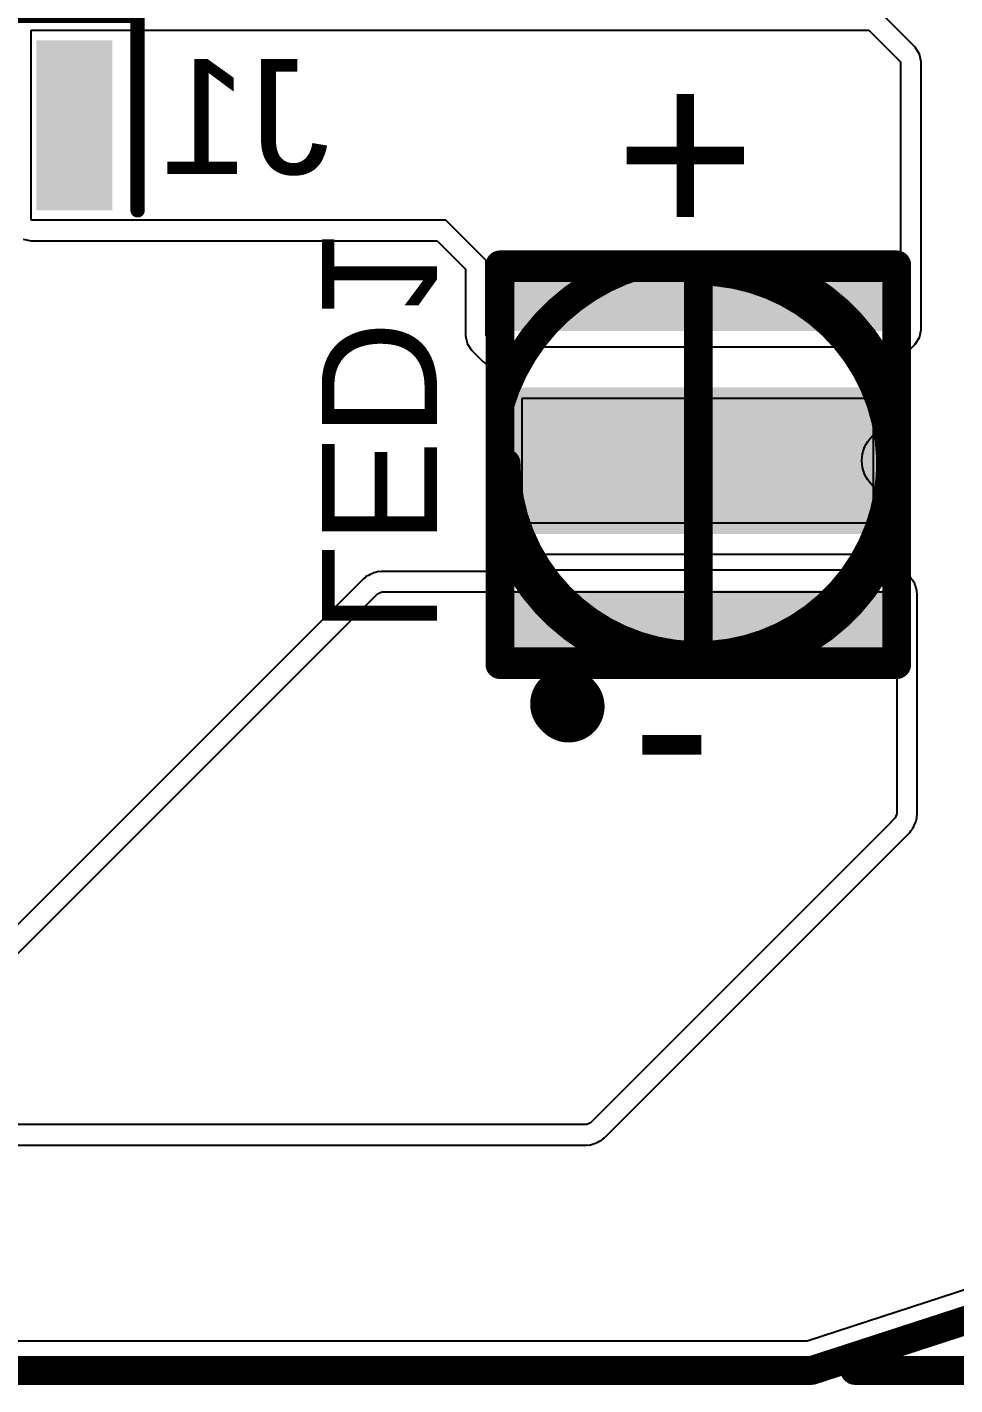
# Model space of a CAD drawing. Header units: inches. Extents: x -0.01 to 1.79, y -0.11 to 0.77.
# Drawn here: x 0.9086 to 1.2308, y -0.1073 to 0.3641 of the extents above; entities that cross this region are included whole.
import ezdxf

# ---------------------------------------------------------------- set-up
doc = ezdxf.new("R2010")
doc.units = ezdxf.units.IN
doc.header["$MEASUREMENT"] = 0
for name, color, linetype in [('Board Shape', 216, 'Continuous'), ('Bottom Overlay', 54, 'Continuous'), ('Bottom Paste', 16, 'Continuous'), ('Copper Layer', 5, 'Continuous'), ('Dimensions', 6, 'Continuous'), ('Fabrication info', 56, 'Continuous'), ('Top Paste', 8, 'Continuous')]:
    doc.layers.add(name, color=color, linetype=linetype)
doc.styles.add('Arial', font='', dxfattribs={"height": 0.2})
doc.styles.get('Arial').set_extended_font_data('Arial')

# ---------------------------------------------------------------- blocks, each defined once
blk = doc.blocks.new('FPC_M________B_1')
at = {"layer": 'Bottom Paste'}
for points in [[(-0.07224, 0.02453), (-0.04587, 0.02453), (-0.04587, -0.03453), (-0.07224, -0.03453)], [(-0.03287, 0.02453), (-0.0065, 0.02453), (-0.0065, -0.03453), (-0.03287, -0.03453)], [(0.0065, 0.02453), (0.03287, 0.02453), (0.03287, -0.03453), (0.0065, -0.03453)], [(0.04587, 0.02453), (0.07224, 0.02453), (0.07224, -0.03453), (0.04587, -0.03453)]]:
    blk.add_hatch(color=16, dxfattribs=at).paths.add_polyline_path(points)
at = {"layer": 'Copper Layer'}
for points in [[(-0.07224, 0.02453), (-0.04587, 0.02453), (-0.04587, -0.03453), (-0.07224, -0.03453)], [(-0.03287, 0.02453), (-0.0065, 0.02453), (-0.0065, -0.03453), (-0.03287, -0.03453)], [(0.0065, 0.02453), (0.03287, 0.02453), (0.03287, -0.03453), (0.0065, -0.03453)], [(0.04587, 0.02453), (0.07224, 0.02453), (0.07224, -0.03453), (0.04587, -0.03453)]]:
    blk.add_hatch(color=5, dxfattribs=at).paths.add_polyline_path(points)
at = {"layer": 'Bottom Overlay'}
for points in [[(-0.081, 0.033, 0.005, 0.005, 0), (0.081, 0.033, 0.005, 0.005, 0)], [(-0.081, -0.03453, 0.005, 0.005, 0), (-0.081, 0.033, 0.005, 0.005, 0)], [(0.081, -0.03453, 0.005, 0.005, 0), (0.081, 0.033, 0.005, 0.005, 0)]]:
    blk.add_lwpolyline(points, format="xyseb", dxfattribs=at)
for points in [[(-0.08225, 0.033, 0.0025, 0.0025, 1), (-0.07975, 0.033, 0.0025, 0.0025, 1)], [(-0.08225, 0.033, 0.0025, 0.0025, 1), (-0.07975, 0.033, 0.0025, 0.0025, 1)], [(0.07975, 0.033, 0.0025, 0.0025, 1), (0.08225, 0.033, 0.0025, 0.0025, 1)], [(0.07975, 0.033, 0.0025, 0.0025, 1), (0.08225, 0.033, 0.0025, 0.0025, 1)], [(-0.08225, -0.03453, 0.0025, 0.0025, 1), (-0.07975, -0.03453, 0.0025, 0.0025, 1)], [(0.07975, -0.03453, 0.0025, 0.0025, 1), (0.08225, -0.03453, 0.0025, 0.0025, 1)]]:
    blk.add_lwpolyline(points, format="xyseb", close=True, dxfattribs=at)
blk = doc.blocks.new('LED_SPHWH2L3D30CD4QTP3_B_3')
at = {"layer": 'Bottom Paste'}
for points in [[(-0.065, 0.065), (-0.045, 0.065), (-0.045, -0.065), (-0.065, -0.065)], [(-0.0255, 0.065), (0.0255, 0.065), (0.0255, -0.065), (-0.0255, -0.065)], [(0.045, 0.065), (0.065, 0.065), (0.065, -0.065), (0.045, -0.065)]]:
    blk.add_hatch(color=16, dxfattribs=at).paths.add_polyline_path(points)
at = {"layer": 'Copper Layer'}
for points in [[(-0.065, 0.065), (-0.045, 0.065), (-0.045, -0.065), (-0.065, -0.065)], [(-0.0255, 0.065), (0.0255, 0.065), (0.0255, -0.065), (-0.0255, -0.065)], [(0.045, 0.065), (0.065, 0.065), (0.065, -0.065), (0.045, -0.065)]]:
    blk.add_hatch(color=5, dxfattribs=at).paths.add_polyline_path(points)
at = {"layer": 'Fabrication info'}
for points, format in [([(-0.069, -0.069, 0.001, 0.001, 0), (-0.069, 0.069, 0.001, 0.001, 0)], "xyseb"), ([(0.069, 0.069, 0.001, 0.001, 0), (-0.069, 0.069, 0.001, 0.001, 0)], "xyseb"), ([(0.012, 0.069, -1), (-0.012, 0.069)], "xyb"), ([(0.069, -0.069, 0.001, 0.001, 0), (0.069, 0.069, 0.001, 0.001, 0)], "xyseb"), ([(0.069, -0.069, 0.001, 0.001, 0), (-0.069, -0.069, 0.001, 0.001, 0)], "xyseb")]:
    blk.add_lwpolyline(points, format=format, dxfattribs=at)
for points, format in [([(-0.06925, 0.069, 0.0005, 0.0005, 1), (-0.06875, 0.069, 0.0005, 0.0005, 1)], "xyseb"), ([(-0.06925, 0.069, 0.0005, 0.0005, 1), (-0.06875, 0.069, 0.0005, 0.0005, 1)], "xyseb"), ([(-0.012, 0.069, 1), (-0.012, 0.069, 1)], "xyb"), ([(0.012, 0.069, 1), (0.012, 0.069, 1)], "xyb"), ([(0.06875, 0.069, 0.0005, 0.0005, 1), (0.06925, 0.069, 0.0005, 0.0005, 1)], "xyseb"), ([(0.06875, 0.069, 0.0005, 0.0005, 1), (0.06925, 0.069, 0.0005, 0.0005, 1)], "xyseb"), ([(-0.042, 0, 1), (-0.048, 0, 1)], "xyb"), ([(-0.048, 0, 1), (-0.048, 0, 1)], "xyb"), ([(-0.042, 0, 1), (-0.042, 0, 1)], "xyb"), ([(-0.06925, -0.069, 0.0005, 0.0005, 1), (-0.06875, -0.069, 0.0005, 0.0005, 1)], "xyseb"), ([(-0.06925, -0.069, 0.0005, 0.0005, 1), (-0.06875, -0.069, 0.0005, 0.0005, 1)], "xyseb"), ([(0.06875, -0.069, 0.0005, 0.0005, 1), (0.06925, -0.069, 0.0005, 0.0005, 1)], "xyseb"), ([(0.06875, -0.069, 0.0005, 0.0005, 1), (0.06925, -0.069, 0.0005, 0.0005, 1)], "xyseb")]:
    blk.add_lwpolyline(points, format=format, close=True, dxfattribs=at)
at = {"layer": 'Top Paste'}
for p, q in [((0.021563, 0.061063), (-0.021563, 0.061063)), ((-0.021563, 0.061063), (-0.021563, 0.003937)), ((0.021563, 0.003937), (0.021563, 0.061063)), ((-0.021563, 0.003937), (0.021563, 0.003937)), ((0.021563, -0.003937), (-0.021563, -0.003937)), ((-0.021563, -0.003937), (-0.021563, -0.061063)), ((0.021563, -0.061063), (0.021563, -0.003937)), ((-0.021563, -0.061063), (0.021563, -0.061063))]:
    blk.add_line(p, q, dxfattribs=at)

msp = doc.modelspace()

# ---------------------------------------------------------------- linework, layer by layer
at = {"layer": 'Board Shape'}
for points in [[(1.1811, -0.10234, 0.01, 0.01, 0), (1.49606, 0, 0.01, 0.01, 0)], [(0.31496, -0.10234, 0.01, 0.01, 0), (1.1811, -0.10234, 0.01, 0.01, 0)]]:
    msp.add_lwpolyline(points, format="xyseb", dxfattribs=at)
msp.add_lwpolyline([(1.1786, -0.10234, 0.005, 0.005, 1), (1.1836, -0.10234, 0.005, 0.005, 1)], format="xyseb", close=True, dxfattribs=at)
msp.add_lwpolyline([(1.1786, -0.10234, 0.005, 0.005, 1), (1.1836, -0.10234, 0.005, 0.005, 1)], format="xyseb", close=True, dxfattribs=at)
at = {"layer": 'Bottom Overlay'}
for points in [[(1.07283, 0.14273, 0.01, 0.01, 0), (1.07283, 0.28052, 0.01, 0.01, 0)], [(1.07283, 0.28052, 0.01, 0.01, 0), (1.21063, 0.28052, 0.01, 0.01, 0)], [(1.21063, 0.14273, 0.01, 0.01, 0), (1.21063, 0.28052, 0.01, 0.01, 0)], [(1.07283, 0.14273, 0.01, 0.01, 0), (1.21063, 0.14273, 0.01, 0.01, 0)]]:
    msp.add_lwpolyline(points, format="xyseb", dxfattribs=at)
for points in [[(1.07033, 0.28052, 0.005, 0.005, 1), (1.07533, 0.28052, 0.005, 0.005, 1)], [(1.07033, 0.28052, 0.005, 0.005, 1), (1.07533, 0.28052, 0.005, 0.005, 1)], [(1.20813, 0.28052, 0.005, 0.005, 1), (1.21313, 0.28052, 0.005, 0.005, 1)], [(1.20813, 0.28052, 0.005, 0.005, 1), (1.21313, 0.28052, 0.005, 0.005, 1)], [(1.07033, 0.14273, 0.005, 0.005, 1), (1.07533, 0.14273, 0.005, 0.005, 1)], [(1.07033, 0.14273, 0.005, 0.005, 1), (1.07533, 0.14273, 0.005, 0.005, 1)], [(1.20813, 0.14273, 0.005, 0.005, 1), (1.21313, 0.14273, 0.005, 0.005, 1)], [(1.20813, 0.14273, 0.005, 0.005, 1), (1.21313, 0.14273, 0.005, 0.005, 1)]]:
    msp.add_lwpolyline(points, format="xyseb", close=True, dxfattribs=at)
at = {"layer": 'Copper Layer'}
for p, q in [((1.21705, 0.35705), (1.20605, 0.36805)), ((0.91, 0.297), (0.91, 0.363)), ((0.91, 0.363), (1.201, 0.363)), ((1.201, 0.363), (1.212, 0.352)), ((1.21859, 0.35473), (1.21705, 0.35705)), ((1.21914, 0.352), (1.21859, 0.35473)), ((1.212, 0.352), (1.212, 0.259)), ((1.21914, 0.259), (1.21914, 0.352)), ((1.054, 0.297), (0.91, 0.297)), ((1.068, 0.283), (1.054, 0.297)), ((0.90727, 0.29041), (0.91, 0.28986)), ((0.91, 0.28986), (1.05104, 0.28986)), ((1.05104, 0.28986), (1.06086, 0.28004)), ((1.068, 0.257), (1.068, 0.283)), ((1.06086, 0.28004), (1.06086, 0.257)), ((1.06086, 0.257), (1.06141, 0.25427)), ((1.072, 0.253), (1.068, 0.257)), ((1.212, 0.259), (1.206, 0.253)), ((1.21705, 0.25395), (1.21859, 0.25627)), ((1.21859, 0.25627), (1.21914, 0.259)), ((1.06141, 0.25427), (1.06295, 0.25195)), ((1.06295, 0.25195), (1.06695, 0.24795)), ((1.206, 0.253), (1.072, 0.253)), ((1.21355, 0.24604), (1.21396, 0.25087)), ((1.21396, 0.25087), (1.21705, 0.25395)), ((1.06695, 0.24795), (1.06955, 0.24604)), ((1.06955, 0.24604), (1.06955, 0.18104)), ((1.21355, 0.18104), (1.21355, 0.24604)), ((1.21355, 0.24604), (1.21355, 0.24604)), ((1.21355, 0.24604), (1.21355, 0.24604)), ((1.06955, 0.18104), (1.21355, 0.18104)), ((1.02889, 0.17453), (1.02777, 0.17406)), ((1.02893, 0.17455), (1.02889, 0.17453)), ((1.02889, 0.17453), (1.02889, 0.17453)), ((1.02962, 0.17469), (1.02893, 0.17455)), ((1.03026, 0.17496), (1.02962, 0.17469)), ((1.03046, 0.17496), (1.03026, 0.17496)), ((1.03065, 0.17502), (1.03046, 0.17496)), ((1.03116, 0.17499), (1.03065, 0.17502)), ((1.03065, 0.17502), (1.03065, 0.17502)), ((1.03166, 0.17509), (1.03116, 0.17499)), ((1.06955, 0.17509), (1.03166, 0.17509)), ((1.21355, 0.17554), (1.06955, 0.17554)), ((1.06955, 0.17554), (1.06955, 0.17509)), ((1.21355, 0.17426), (1.21355, 0.17554)), ((1.02541, 0.17251), (0.90054, 0.04763)), ((1.026, 0.1729), (1.02541, 0.17251)), ((1.0265, 0.17339), (1.026, 0.1729)), ((1.02714, 0.17366), (1.0265, 0.17339)), ((1.02773, 0.17405), (1.02714, 0.17366)), ((1.02777, 0.17406), (1.02773, 0.17405)), ((1.2137, 0.17416), (1.21355, 0.17426)), ((1.21435, 0.17389), (1.2137, 0.17416)), ((1.21478, 0.17346), (1.21435, 0.17389)), ((1.2153, 0.17313), (1.21478, 0.17346)), ((1.21535, 0.17305), (1.2153, 0.17313)), ((1.21543, 0.173), (1.21535, 0.17305)), ((1.21582, 0.17242), (1.21543, 0.173)), ((1.21632, 0.17192), (1.21582, 0.17242)), ((1.21655, 0.17135), (1.21632, 0.17192)), ((1.21691, 0.17085), (1.21655, 0.17135)), ((1.21693, 0.17076), (1.21691, 0.17085)), ((1.21698, 0.17069), (1.21693, 0.17076)), ((1.21703, 0.17042), (1.21698, 0.17069)), ((1.21703, 0.17041), (1.21703, 0.17042)), ((1.21718, 0.17004), (1.21703, 0.17041)), ((1.21722, 0.16998), (1.21718, 0.17004)), ((1.21732, 0.1695), (1.21722, 0.16998)), ((0.90509, 0.04209), (1.03046, 0.16746)), ((1.03046, 0.16746), (1.0305, 0.16747)), ((1.0305, 0.16747), (1.03163, 0.16793)), ((1.03163, 0.16793), (1.03166, 0.16796)), ((1.03166, 0.16796), (1.03166, 0.16796)), ((1.03166, 0.16796), (1.21038, 0.16796)), ((1.21038, 0.16796), (1.21038, 0.16796)), ((1.21038, 0.16796), (1.21044, 0.16768)), ((1.21044, 0.16768), (1.21059, 0.16731)), ((1.21059, 0.16731), (1.21063, 0.16725)), ((1.21063, 0.16725), (1.21063, 0.16725)), ((1.21063, 0.16725), (1.21063, 0.16655)), ((1.21063, 0.16655), (1.21063, 0.0907)), ((1.21738, 0.16935), (1.21732, 0.1695)), ((1.21742, 0.16915), (1.21738, 0.16935)), ((1.21763, 0.16865), (1.21742, 0.16915)), ((1.21763, 0.16794), (1.21763, 0.16865)), ((1.21777, 0.16725), (1.21763, 0.16794)), ((1.21777, 0.0907), (1.21777, 0.16725)), ((1.21061, 0.09067), (1.21014, 0.08954)), ((1.21063, 0.0907), (1.21061, 0.09067)), ((1.21763, 0.09001), (1.21777, 0.0907)), ((1.21763, 0.08931), (1.21763, 0.09001)), ((1.20774, 0.08711), (1.10413, -0.0165)), ((1.20964, 0.08901), (1.20774, 0.08711)), ((1.21013, 0.0895), (1.20964, 0.08901)), ((1.20964, 0.08901), (1.20964, 0.08901)), ((1.20964, 0.08901), (1.20964, 0.08901)), ((1.21014, 0.08954), (1.21013, 0.0895)), ((1.21013, 0.0895), (1.21013, 0.0895)), ((1.21518, 0.08446), (1.21557, 0.08504)), ((1.21557, 0.08504), (1.21607, 0.08554)), ((1.21607, 0.08554), (1.21634, 0.08619)), ((1.21634, 0.08619), (1.21673, 0.08677)), ((1.21673, 0.08681), (1.2172, 0.08794)), ((1.21673, 0.08677), (1.21673, 0.08681)), ((1.2172, 0.08794), (1.21722, 0.08797)), ((1.21722, 0.08797), (1.21736, 0.08866)), ((1.21736, 0.08866), (1.21763, 0.08931)), ((1.10917, -0.02155), (1.21278, 0.08206)), ((1.21278, 0.08206), (1.21518, 0.08446)), ((1.48587, 0.00741), (1.17949, -0.09214)), ((1.10293, -0.017), (0.39041, -0.017)), ((1.10296, -0.01698), (1.10293, -0.017)), ((1.10293, -0.017), (1.10293, -0.017)), ((1.10409, -0.01651), (1.10296, -0.01698)), ((1.10413, -0.0165), (1.10409, -0.01651)), ((1.10569, -0.02357), (1.10682, -0.02311)), ((1.10682, -0.02311), (1.10682, -0.0231)), ((1.10682, -0.0231), (1.10686, -0.0231)), ((1.10686, -0.0231), (1.10744, -0.02271)), ((1.10744, -0.02271), (1.10809, -0.02244)), ((1.10809, -0.02244), (1.10859, -0.02194)), ((1.10859, -0.02194), (1.10917, -0.02155)), ((0.3897, -0.02414), (1.10293, -0.02414)), ((1.10293, -0.02414), (1.10343, -0.02404)), ((1.10343, -0.02404), (1.10394, -0.02407)), ((1.10394, -0.02407), (1.10412, -0.024)), ((1.10394, -0.02407), (1.10394, -0.02407)), ((1.10412, -0.024), (1.10432, -0.024)), ((1.10432, -0.024), (1.10497, -0.02373)), ((1.10497, -0.02373), (1.10566, -0.02359)), ((1.10566, -0.02359), (1.10569, -0.02357)), ((1.10569, -0.02357), (1.10569, -0.02357)), ((1.17949, -0.09214), (0.31658, -0.09214))]:
    msp.add_line(p, q, dxfattribs=at)
msp.add_lwpolyline([(1.09583, 0.12904, 0.025, 0.025, 0), (1.09668, 0.12819, 0.025, 0.025, 0)], format="xyseb", dxfattribs=at)
for points in [[(1.08958, 0.12904, 0.0125, 0.0125, 1), (1.10208, 0.12904, 0.0125, 0.0125, 1)], [(1.09043, 0.12819, 0.0125, 0.0125, 1), (1.10293, 0.12819, 0.0125, 0.0125, 1)]]:
    msp.add_lwpolyline(points, format="xyseb", close=True, dxfattribs=at)
at = {"layer": 'Dimensions'}
for points in [[(1.07283, 0.28152, 0.01, 0.01, 0), (1.12129, 0.28152, 0.01, 0.01, 0)], [(1.07283, 0.28152, 0.01, 0.01, 0), (1.12129, 0.28152, 0.01, 0.01, 0)], [(1.07283, 0.23306, 0.01, 0.01, 0), (1.07283, 0.28152, 0.01, 0.01, 0)], [(1.07283, 0.23306, 0.01, 0.01, 0), (1.07283, 0.28152, 0.01, 0.01, 0)], [(1.07283, 0.23306, 0.01, 0.01, -0.253755), (1.12129, 0.28152, 0.01, 0.01, 0)], [(1.07283, 0.23306, 0.01, 0.01, -0.253755), (1.12129, 0.28152, 0.01, 0.01, 0)], [(1.14173, 0.27938, 0.01, 0.01, -2.414214), (1.07497, 0.21262, 0.01, 0.01, 0)], [(1.14173, 0.27938, 0.01, 0.01, -2.414214), (1.07497, 0.21262, 0.01, 0.01, 0)], [(1.12129, 0.28152, 0.01, 0.01, 0), (1.16217, 0.28152, 0.01, 0.01, 0)], [(1.12129, 0.28152, 0.01, 0.01, 0), (1.16217, 0.28152, 0.01, 0.01, 0)], [(1.14173, 0.14586, 0.01, 0.01, 0), (1.14173, 0.27938, 0.01, 0.01, 0)], [(1.14173, 0.14586, 0.01, 0.01, 0), (1.14173, 0.27938, 0.01, 0.01, 0)], [(1.16217, 0.28152, 0.01, 0.01, 0), (1.21063, 0.28152, 0.01, 0.01, 0)], [(1.16217, 0.28152, 0.01, 0.01, 0), (1.21063, 0.28152, 0.01, 0.01, 0)], [(1.16217, 0.28152, 0.01, 0.01, -0.253755), (1.21063, 0.23306, 0.01, 0.01, 0)], [(1.16217, 0.28152, 0.01, 0.01, -0.253755), (1.21063, 0.23306, 0.01, 0.01, 0)], [(1.21063, 0.21262, 0.01, 0.01, 0), (1.21063, 0.28152, 0.01, 0.01, 0)], [(1.21063, 0.21262, 0.01, 0.01, 0), (1.21063, 0.28152, 0.01, 0.01, 0)], [(1.07283, 0.21262, 0.01, 0.01, 0), (1.07283, 0.23306, 0.01, 0.01, 0)], [(1.07283, 0.21262, 0.01, 0.01, 0), (1.07283, 0.23306, 0.01, 0.01, 0)], [(1.07283, 0.14373, 0.01, 0.01, 0), (1.07283, 0.21262, 0.01, 0.01, 0)], [(1.07283, 0.14373, 0.01, 0.01, 0), (1.07283, 0.21262, 0.01, 0.01, 0)], [(1.07283, 0.21262, 0.01, 0.01, 0), (1.07497, 0.21262, 0.01, 0.01, 0)], [(1.07283, 0.21262, 0.01, 0.01, 0), (1.07497, 0.21262, 0.01, 0.01, 0)], [(1.20849, 0.21262, 0.01, 0.01, 0), (1.21063, 0.21262, 0.01, 0.01, 0)], [(1.20849, 0.21262, 0.01, 0.01, 0), (1.21063, 0.21262, 0.01, 0.01, 0)], [(1.21063, 0.19219, 0.01, 0.01, 0), (1.21063, 0.21262, 0.01, 0.01, 0)], [(1.21063, 0.19219, 0.01, 0.01, 0), (1.21063, 0.21262, 0.01, 0.01, 0)], [(1.12129, 0.14373, 0.01, 0.01, -0.253755), (1.07283, 0.19219, 0.01, 0.01, 0)], [(1.12129, 0.14373, 0.01, 0.01, -0.253755), (1.07283, 0.19219, 0.01, 0.01, 0)], [(1.21063, 0.19219, 0.01, 0.01, -0.253755), (1.16217, 0.14373, 0.01, 0.01, 0)], [(1.21063, 0.19219, 0.01, 0.01, -0.253755), (1.16217, 0.14373, 0.01, 0.01, 0)], [(1.21063, 0.14373, 0.01, 0.01, 0), (1.21063, 0.19219, 0.01, 0.01, 0)], [(1.21063, 0.14373, 0.01, 0.01, 0), (1.21063, 0.19219, 0.01, 0.01, 0)], [(1.07283, 0.14373, 0.01, 0.01, 0), (1.12129, 0.14373, 0.01, 0.01, 0)], [(1.07283, 0.14373, 0.01, 0.01, 0), (1.12129, 0.14373, 0.01, 0.01, 0)], [(1.12129, 0.14373, 0.01, 0.01, 0), (1.16217, 0.14373, 0.01, 0.01, 0)], [(1.12129, 0.14373, 0.01, 0.01, 0), (1.16217, 0.14373, 0.01, 0.01, 0)], [(1.16217, 0.14373, 0.01, 0.01, 0), (1.21063, 0.14373, 0.01, 0.01, 0)], [(1.16217, 0.14373, 0.01, 0.01, 0), (1.21063, 0.14373, 0.01, 0.01, 0)], [(1.1811, -0.10234, 0.01, 0.01, 0), (1.49606, 0, 0.01, 0.01, 0)], [(0.31496, -0.10234, 0.01, 0.01, 0), (1.1811, -0.10234, 0.01, 0.01, 0)], [(1.1961, -0.10234, 0.01, 0.01, 0), (1.76, -0.10234, 0.01, 0.01, 0)]]:
    msp.add_lwpolyline(points, format="xyseb", dxfattribs=at)
for points in [[(1.07033, 0.28152, 0.005, 0.005, 1), (1.07533, 0.28152, 0.005, 0.005, 1)], [(1.07033, 0.28152, 0.005, 0.005, 1), (1.07533, 0.28152, 0.005, 0.005, 1)], [(1.07033, 0.28152, 0.005, 0.005, 1), (1.07533, 0.28152, 0.005, 0.005, 1)], [(1.07033, 0.28152, 0.005, 0.005, 1), (1.07533, 0.28152, 0.005, 0.005, 1)], [(1.11879, 0.28152, 0.005, 0.005, 1), (1.12379, 0.28152, 0.005, 0.005, 1)], [(1.11879, 0.28152, 0.005, 0.005, 1), (1.12379, 0.28152, 0.005, 0.005, 1)], [(1.11879, 0.28152, 0.005, 0.005, 1), (1.12379, 0.28152, 0.005, 0.005, 1)], [(1.11879, 0.28152, 0.005, 0.005, 1), (1.12379, 0.28152, 0.005, 0.005, 1)], [(1.11879, 0.28152, 0.005, 0.005, 1), (1.12379, 0.28152, 0.005, 0.005, 1)], [(1.11879, 0.28152, 0.005, 0.005, 1), (1.12379, 0.28152, 0.005, 0.005, 1)], [(1.13923, 0.27938, 0.005, 0.005, 1), (1.14423, 0.27938, 0.005, 0.005, 1)], [(1.13923, 0.27938, 0.005, 0.005, 1), (1.14423, 0.27938, 0.005, 0.005, 1)], [(1.13923, 0.27938, 0.005, 0.005, 1), (1.14423, 0.27938, 0.005, 0.005, 1)], [(1.13923, 0.27938, 0.005, 0.005, 1), (1.14423, 0.27938, 0.005, 0.005, 1)], [(1.15967, 0.28152, 0.005, 0.005, 1), (1.16467, 0.28152, 0.005, 0.005, 1)], [(1.15967, 0.28152, 0.005, 0.005, 1), (1.16467, 0.28152, 0.005, 0.005, 1)], [(1.15967, 0.28152, 0.005, 0.005, 1), (1.16467, 0.28152, 0.005, 0.005, 1)], [(1.15967, 0.28152, 0.005, 0.005, 1), (1.16467, 0.28152, 0.005, 0.005, 1)], [(1.15967, 0.28152, 0.005, 0.005, 1), (1.16467, 0.28152, 0.005, 0.005, 1)], [(1.15967, 0.28152, 0.005, 0.005, 1), (1.16467, 0.28152, 0.005, 0.005, 1)], [(1.20813, 0.28152, 0.005, 0.005, 1), (1.21313, 0.28152, 0.005, 0.005, 1)], [(1.20813, 0.28152, 0.005, 0.005, 1), (1.21313, 0.28152, 0.005, 0.005, 1)], [(1.20813, 0.28152, 0.005, 0.005, 1), (1.21313, 0.28152, 0.005, 0.005, 1)], [(1.20813, 0.28152, 0.005, 0.005, 1), (1.21313, 0.28152, 0.005, 0.005, 1)], [(1.07033, 0.23306, 0.005, 0.005, 1), (1.07533, 0.23306, 0.005, 0.005, 1)], [(1.07033, 0.23306, 0.005, 0.005, 1), (1.07533, 0.23306, 0.005, 0.005, 1)], [(1.07033, 0.23306, 0.005, 0.005, 1), (1.07533, 0.23306, 0.005, 0.005, 1)], [(1.07033, 0.23306, 0.005, 0.005, 1), (1.07533, 0.23306, 0.005, 0.005, 1)], [(1.07033, 0.23306, 0.005, 0.005, 1), (1.07533, 0.23306, 0.005, 0.005, 1)], [(1.07033, 0.23306, 0.005, 0.005, 1), (1.07533, 0.23306, 0.005, 0.005, 1)], [(1.20813, 0.23306, 0.005, 0.005, 1), (1.21313, 0.23306, 0.005, 0.005, 1)], [(1.20813, 0.23306, 0.005, 0.005, 1), (1.21313, 0.23306, 0.005, 0.005, 1)], [(1.07033, 0.21262, 0.005, 0.005, 1), (1.07533, 0.21262, 0.005, 0.005, 1)], [(1.07033, 0.21262, 0.005, 0.005, 1), (1.07533, 0.21262, 0.005, 0.005, 1)], [(1.07033, 0.21262, 0.005, 0.005, 1), (1.07533, 0.21262, 0.005, 0.005, 1)], [(1.07033, 0.21262, 0.005, 0.005, 1), (1.07533, 0.21262, 0.005, 0.005, 1)], [(1.07033, 0.21262, 0.005, 0.005, 1), (1.07533, 0.21262, 0.005, 0.005, 1)], [(1.07033, 0.21262, 0.005, 0.005, 1), (1.07533, 0.21262, 0.005, 0.005, 1)], [(1.07247, 0.21262, 0.005, 0.005, 1), (1.07747, 0.21262, 0.005, 0.005, 1)], [(1.07247, 0.21262, 0.005, 0.005, 1), (1.07747, 0.21262, 0.005, 0.005, 1)], [(1.07247, 0.21262, 0.005, 0.005, 1), (1.07747, 0.21262, 0.005, 0.005, 1)], [(1.07247, 0.21262, 0.005, 0.005, 1), (1.07747, 0.21262, 0.005, 0.005, 1)], [(1.20599, 0.21262, 0.005, 0.005, 1), (1.21099, 0.21262, 0.005, 0.005, 1)], [(1.20599, 0.21262, 0.005, 0.005, 1), (1.21099, 0.21262, 0.005, 0.005, 1)], [(1.20813, 0.21262, 0.005, 0.005, 1), (1.21313, 0.21262, 0.005, 0.005, 1)], [(1.20813, 0.21262, 0.005, 0.005, 1), (1.21313, 0.21262, 0.005, 0.005, 1)], [(1.20813, 0.21262, 0.005, 0.005, 1), (1.21313, 0.21262, 0.005, 0.005, 1)], [(1.20813, 0.21262, 0.005, 0.005, 1), (1.21313, 0.21262, 0.005, 0.005, 1)], [(1.20813, 0.21262, 0.005, 0.005, 1), (1.21313, 0.21262, 0.005, 0.005, 1)], [(1.20813, 0.21262, 0.005, 0.005, 1), (1.21313, 0.21262, 0.005, 0.005, 1)], [(1.07033, 0.19219, 0.005, 0.005, 1), (1.07533, 0.19219, 0.005, 0.005, 1)], [(1.07033, 0.19219, 0.005, 0.005, 1), (1.07533, 0.19219, 0.005, 0.005, 1)], [(1.20813, 0.19219, 0.005, 0.005, 1), (1.21313, 0.19219, 0.005, 0.005, 1)], [(1.20813, 0.19219, 0.005, 0.005, 1), (1.21313, 0.19219, 0.005, 0.005, 1)], [(1.20813, 0.19219, 0.005, 0.005, 1), (1.21313, 0.19219, 0.005, 0.005, 1)], [(1.20813, 0.19219, 0.005, 0.005, 1), (1.21313, 0.19219, 0.005, 0.005, 1)], [(1.20813, 0.19219, 0.005, 0.005, 1), (1.21313, 0.19219, 0.005, 0.005, 1)], [(1.20813, 0.19219, 0.005, 0.005, 1), (1.21313, 0.19219, 0.005, 0.005, 1)], [(1.13923, 0.14586, 0.005, 0.005, 1), (1.14423, 0.14586, 0.005, 0.005, 1)], [(1.13923, 0.14586, 0.005, 0.005, 1), (1.14423, 0.14586, 0.005, 0.005, 1)], [(1.07033, 0.14373, 0.005, 0.005, 1), (1.07533, 0.14373, 0.005, 0.005, 1)], [(1.07033, 0.14373, 0.005, 0.005, 1), (1.07533, 0.14373, 0.005, 0.005, 1)], [(1.07033, 0.14373, 0.005, 0.005, 1), (1.07533, 0.14373, 0.005, 0.005, 1)], [(1.07033, 0.14373, 0.005, 0.005, 1), (1.07533, 0.14373, 0.005, 0.005, 1)], [(1.11879, 0.14373, 0.005, 0.005, 1), (1.12379, 0.14373, 0.005, 0.005, 1)], [(1.11879, 0.14373, 0.005, 0.005, 1), (1.12379, 0.14373, 0.005, 0.005, 1)], [(1.11879, 0.14373, 0.005, 0.005, 1), (1.12379, 0.14373, 0.005, 0.005, 1)], [(1.11879, 0.14373, 0.005, 0.005, 1), (1.12379, 0.14373, 0.005, 0.005, 1)], [(1.11879, 0.14373, 0.005, 0.005, 1), (1.12379, 0.14373, 0.005, 0.005, 1)], [(1.11879, 0.14373, 0.005, 0.005, 1), (1.12379, 0.14373, 0.005, 0.005, 1)], [(1.15967, 0.14373, 0.005, 0.005, 1), (1.16467, 0.14373, 0.005, 0.005, 1)], [(1.15967, 0.14373, 0.005, 0.005, 1), (1.16467, 0.14373, 0.005, 0.005, 1)], [(1.15967, 0.14373, 0.005, 0.005, 1), (1.16467, 0.14373, 0.005, 0.005, 1)], [(1.15967, 0.14373, 0.005, 0.005, 1), (1.16467, 0.14373, 0.005, 0.005, 1)], [(1.15967, 0.14373, 0.005, 0.005, 1), (1.16467, 0.14373, 0.005, 0.005, 1)], [(1.15967, 0.14373, 0.005, 0.005, 1), (1.16467, 0.14373, 0.005, 0.005, 1)], [(1.20813, 0.14373, 0.005, 0.005, 1), (1.21313, 0.14373, 0.005, 0.005, 1)], [(1.20813, 0.14373, 0.005, 0.005, 1), (1.21313, 0.14373, 0.005, 0.005, 1)], [(1.20813, 0.14373, 0.005, 0.005, 1), (1.21313, 0.14373, 0.005, 0.005, 1)], [(1.20813, 0.14373, 0.005, 0.005, 1), (1.21313, 0.14373, 0.005, 0.005, 1)], [(1.1786, -0.10234, 0.005, 0.005, 1), (1.1836, -0.10234, 0.005, 0.005, 1)], [(1.1786, -0.10234, 0.005, 0.005, 1), (1.1836, -0.10234, 0.005, 0.005, 1)], [(1.1936, -0.10234, 0.005, 0.005, 1), (1.1986, -0.10234, 0.005, 0.005, 1)]]:
    msp.add_lwpolyline(points, format="xyseb", close=True, dxfattribs=at)

# ---------------------------------------------------------------- block references
msp.add_blockref('FPC_M________B_1', (0.866, 0.335))
at = {"rotation": 270}
msp.add_blockref('LED_SPHWH2L3D30CD4QTP3_B_3', (1.14155, 0.21354), dxfattribs=at)

# ---------------------------------------------------------------- texts
at = {"layer": 'Bottom Overlay', "style": 'Arial', "text_generation_flag": 2}
for s, height, p in [('J1', 0.04, (1.01366, 0.31301)), ('+', 0.06, (1.16165, 0.29049))]:
    msp.add_text(s, height=height, dxfattribs=at).set_placement(p)
for s, height, rotation, p in [('LED1', 0.04, 270, (1.01101, 0.15335)), ('-', 0.06, 180, (1.11861, 0.13807))]:
    msp.add_text(s, height=height, rotation=rotation, dxfattribs=at).set_placement(p)

doc.saveas('drawing.dxf')
